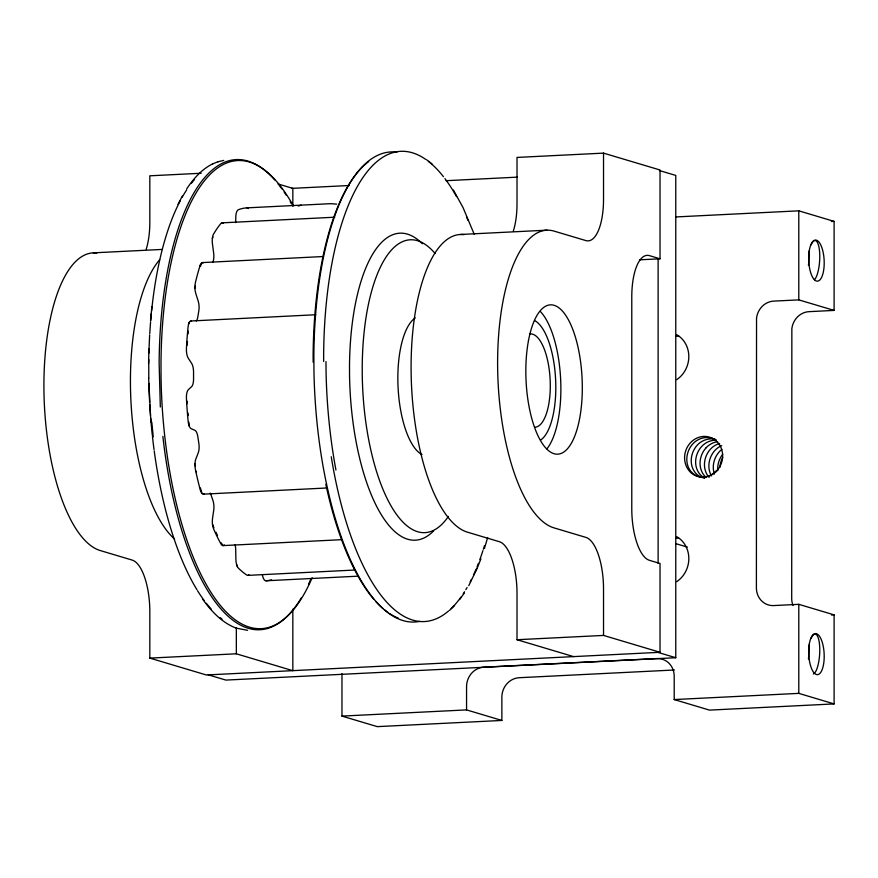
<?xml version="1.0" encoding="UTF-8"?>
<svg xmlns="http://www.w3.org/2000/svg" width="878" height="878" viewBox="0 0 878 878"><rect width="100%" height="100%" fill="white"/><g stroke="black" fill="none" stroke-linecap="round" stroke-linejoin="round"><path stroke-width="1.32" d="M513.356 230.936A46.721 17.527 87.2 0 0 517.01 203.795L517.01 157.425L603.526 153.123L660.026 169.992L660.026 258.801L649.424 255.641A46.721 17.527 87.2 0 0 631.776 296.742L631.776 508.658A46.721 17.527 87.2 0 0 649.435 560.307L660.026 563.467L660.026 652.288L206.319 674.973L149.82 658.105L149.82 611.736A46.721 17.527 87.2 0 0 132.172 560.087L100.388 550.594A149.512 56.071 87.2 0 1 43.933 389.997A149.512 56.071 87.2 0 1 96.843 253.029M292.835 609.189L292.835 670.671L236.347 653.803L236.347 627.891M674.502 669.991L519.172 677.717A18.69 17.176 -73.4 0 0 501.865 697.132L501.865 720.443L377.277 726.633L341.97 716.097L341.97 673.624M501.865 720.443L466.558 709.896L466.558 686.585A18.69 17.176 -73.4 0 1 483.866 667.181L656.898 658.566A18.69 17.176 -73.4 0 1 674.205 676.258L674.205 699.568L709.512 710.115L834.1 703.915L834.1 614.874L798.793 604.327L773.705 605.579A18.69 17.176 -73.4 0 1 756.397 587.887L756.54 318.099A18.69 17.176 -73.4 0 1 773.705 301.11L798.793 299.87L834.1 310.406L834.1 221.377L798.793 210.83L675.577 216.954M798.793 299.87L798.793 210.83M237.422 566.705L236.621 564.587M235.688 222.573L235.776 217.239A8.967 3.369 87.1 0 1 238.289 209.765A186.707 70.01 87.1 0 1 246.795 207.867L330.83 203.663L336.636 204.146M148.591 363.492L148.887 348.994M187.223 345.175L187.475 341.465M150.533 320.624L151.861 306.85M188.046 333.925L188.309 331.204M212.882 262.204A8.967 3.369 87.1 0 0 213.661 253.094L212.443 243.897A8.967 3.369 87.1 0 1 212.366 238.322L212.827 235.919A8.967 3.369 87.1 0 1 213.563 234.108A186.707 70.01 87.1 0 1 215.9 230.332L216.493 229.421A186.707 70.01 87.1 0 1 219.533 225.174L220.773 223.605A8.967 3.369 87.1 0 1 223.199 223.319M189.253 322.38L188.54 324.256M194.916 288.138L195.355 286.063M484.426 548.476L487.663 537.545M201.073 265.068L201.907 262.698M477.149 568.362L480.924 558.759M477.039 568.626L468.764 585.67M212.366 238.322L212.948 237.082M178.036 204.278L182.295 196.134M186.762 188.781C193.456 178.728 201.797 169.169 212.827 163.802M459.611 599.575L464.286 593.034M204.091 493.919A8.967 3.369 87.1 0 1 201.973 493.458L201.007 491.965A8.967 3.369 87.1 0 1 200.228 489.792A186.707 70.01 87.1 0 1 198.527 483.141L198.11 481.462A186.707 70.01 87.1 0 1 196.145 472.891L196.431 471.288M449.525 610.397L454.552 605.557M298.224 206.067L301.198 205.145M217.898 161.782L223.714 160.411M212.498 163.934L218.227 161.651M186.762 404.089L187.201 401.224M201.194 173.251L149.82 175.809L149.82 222.189A46.721 17.527 87.2 0 1 146.176 249.33M291.639 188.375L349.071 185.521M446.156 180.692L517.263 177.147M222.123 222.847L334.77 217.206M460.5 234.47L547.016 230.168M93.309 252.853L162.254 249.418M831.356 221.508L834.1 221.377M202.258 262.588L323.038 256.541M639.744 259.811L660.026 258.801M190.877 320.997L315.74 314.741M834.1 310.406L809.011 311.657A18.69 17.176 -73.4 0 0 791.857 328.635L791.704 598.434A18.69 17.176 -73.4 0 0 793.021 605.469M203.389 494.16L326.89 487.981M342.365 539.641L222.935 545.611L221.256 542.813M247.98 575.375L355.195 570.009M262.346 574.673A8.967 3.369 87.1 0 0 265.869 580.786L358.158 576.166M831.455 615.006L834.1 614.874M464.034 234.645A149.512 56.071 87.2 0 0 411.113 371.613A149.512 56.071 87.2 0 0 467.579 532.211L499.352 541.704A46.721 17.527 87.2 0 1 517.01 593.341L517.01 639.722L603.526 635.42L660.026 652.288M149.82 658.105L236.347 653.803M659.378 170.519L675.775 175.424L675.775 657.721L225.876 680.088L208.218 674.82M341.97 716.097L466.558 709.896M674.205 699.568L798.793 693.368L834.1 703.915M247.585 630.338L236.423 628.165M278.381 184.062L292.835 188.375L292.835 206.143M675.533 543.559L687.364 547.093M658.116 652.442L675.775 657.721M517.01 639.722L573.499 656.59M236.072 628.066C222.002 622.765 211.389 611.275 202.774 599.367M426.642 159.796L432.119 164.065M453.333 189.9L463.09 207.691L474.208 234.228M203.323 262.851A8.967 3.369 87.1 0 0 200.162 265.332L200.667 266.264M215.999 532.255L217.524 535.591M212.454 524.089L213.947 527.81M201.973 493.458L200.458 487.992M194.96 463.847L195.454 466.328M188.88 422.219L189.286 426.214M151.795 422.197L153.233 436.805M195.838 471.925L195.41 469.412A8.967 3.369 87.1 0 1 195.838 459.04L198.252 452.829A8.967 3.369 87.1 0 0 198.878 443.599L197.824 436.629A8.967 3.369 87.1 0 0 194.839 430.253L191.272 428.771A8.967 3.369 87.1 0 1 188.133 421.21A186.707 70.01 87.1 0 1 186.432 398.36A8.967 3.369 87.1 0 1 188.364 389.667L191.602 386.671A8.967 3.369 87.1 0 0 193.555 379.186L193.555 371.976A8.967 3.369 87.1 0 0 191.602 363.327L188.353 358.378A8.967 3.369 87.1 0 1 186.421 348.533L186.63 344.845A186.707 70.01 87.1 0 1 187.277 335.692L187.431 333.881A186.707 70.01 87.1 0 1 188.112 326.704A8.967 3.369 87.1 0 1 191.239 321.008M188.002 412.967L188.188 415.546M150.873 422.12L148.645 378.1M160.323 406.997L159.127 362.768A235.403 88.272 87.1 0 1 250.043 161.772M325.99 361.604L326.023 369.276A233.559 87.58 87.1 0 0 335.934 469.982M323.664 361.495L323.642 354.536A235.403 88.272 87.1 0 1 425.687 159.379M313.139 362.208L313.117 355.283A233.954 87.723 87.1 0 1 368.716 161.563M148.799 378.177L148.744 363.613A233.339 87.504 87.1 0 1 148.799 359.662M798.793 604.327L798.793 693.368M658.116 259.208L658.116 563.38M603.526 153.123L603.526 199.493A46.721 17.527 87.2 0 1 585.878 240.594L554.095 231.112A149.512 56.071 87.2 0 0 497.606 362.636A149.512 56.071 87.2 0 0 554.095 527.908L585.878 537.391A46.721 17.527 87.2 0 1 603.526 589.039L603.526 635.42M676.708 334.683A26.164 24.046 -73.4 0 1 676.708 379.658M676.708 536.678A26.164 24.046 -73.4 0 1 676.708 581.664M719.916 467.326A20.556 18.888 -73.4 0 1 722.715 457.493M676.192 538.291A26.164 24.046 -73.4 0 1 678.716 538.016M676.192 336.285A26.164 24.046 -73.4 0 1 678.716 336.022M717.798 470.707A20.326 17.461 -66.1 0 1 722.737 454.211M711.498 475.909A20.326 17.461 -66.1 0 1 714.725 450.623A20.326 19.514 -86.8 0 1 721.738 445.607M714.429 474.076A20.326 17.461 -66.1 0 1 719.137 451.94A20.326 19.514 -86.8 0 1 721.881 449.404M709.106 477.325A20.326 17.461 -66.1 0 1 710.313 449.306A20.326 19.514 -86.8 0 1 719.642 443.489M714.901 439.187A20.326 19.514 -86.8 0 0 697.077 445.344A20.326 17.461 -66.1 0 0 691.71 465.219A20.326 17.461 -66.1 0 0 704.408 478.082M704.661 478.016A20.326 17.461 -66.1 0 1 701.489 446.661A20.326 19.514 -86.8 0 1 715.658 440.174M706.318 477.533A20.326 17.461 -66.1 0 1 705.901 447.978M705.901 447.989A20.326 19.514 -86.8 0 1 717.633 441.678M716.799 470.301A20.326 17.461 -66.1 0 1 691.458 472.046A20.326 17.461 -66.1 0 1 692.654 444.027A20.326 19.514 -86.8 0 1 716.239 439.977M811.063 638.405A20.326 5.905 -86 0 1 819.152 641.653A20.326 5.905 -86 0 1 816.419 670.112A20.326 9.186 79.8 0 1 813.335 673.986M808.748 645.385A20.326 5.905 -86 0 1 808.44 658.983M811.063 244.896A20.326 5.905 -86 0 1 819.152 248.145A20.326 5.905 -86 0 1 816.419 276.614A20.326 9.186 79.8 0 1 814.334 279.731M808.748 251.876A20.326 5.905 -86 0 1 808.44 265.474M200.162 265.332A186.707 70.01 87.1 0 0 195.355 282.837A8.967 3.369 87.1 0 0 195.783 293.461L198.208 301.121A8.967 3.369 87.1 0 1 198.845 310.724L197.791 317.068A8.967 3.369 87.1 0 1 196.332 320.975M271.565 579.831A186.707 70.01 87.1 0 1 265.869 580.786M210.237 493.096A8.967 3.369 87.1 0 1 211.005 494.841L212.948 500.515A8.967 3.369 87.1 0 1 213.738 510.085L212.52 518.558A8.967 3.369 87.1 0 0 213.65 529.028A186.707 70.01 87.1 0 0 220.872 543.833A8.967 3.369 87.1 0 0 224.285 544.843M235.106 544.821A8.967 3.369 87.1 0 1 235.71 549.727L235.875 559.165A8.967 3.369 87.1 0 0 238.399 568.143A186.707 70.01 87.1 0 0 241.209 570.766L241.911 571.369A186.707 70.01 87.1 0 0 245.478 574.146L246.905 575.123A8.967 3.369 87.1 0 0 248.979 574.739M246.795 207.867A8.967 3.369 87.1 0 1 248.222 208.58M419.673 621.383A235.337 88.25 87.1 0 1 313.929 369.726L313.874 355.03A235.337 88.25 87.1 0 1 396.944 152.179M433.589 530.949A153.694 57.63 87.1 0 1 349.543 375.477L349.51 365.885A153.694 57.63 87.1 0 1 422.384 243.722M448.428 516.385A146.593 54.974 87.1 0 1 392.521 508.417A146.593 54.974 87.1 0 1 362.263 375.488L362.23 366.345A146.593 54.974 87.1 0 1 435.071 253.446M448.625 610.912A235.403 88.272 87.1 0 1 331.258 456.769M428.442 161.398A235.403 88.272 87.1 0 1 443.445 176.687M444.937 178.629A235.403 88.272 87.1 0 1 452.236 189.319M452.85 190.328A235.403 88.272 87.1 0 1 456.549 196.661M466.448 216.822A235.403 88.272 87.1 0 1 467.919 220.268M484.447 545.71A235.403 88.272 87.1 0 1 483.339 549.299M482.911 550.627A235.403 88.272 87.1 0 1 479.816 559.637M478.422 563.336A235.403 88.272 87.1 0 1 476.995 566.936M476.03 569.284A235.403 88.272 87.1 0 1 473.527 574.958M471.387 579.425A235.403 88.272 87.1 0 1 470.18 581.807M467.085 587.492A235.403 88.272 87.1 0 1 465.812 589.654M464.528 591.739A235.403 88.272 87.1 0 1 463.222 593.769M460.906 597.161A235.403 88.272 87.1 0 1 451.16 608.597M398.392 618.167A233.954 87.723 87.1 0 1 393.959 616.136M392.85 615.533A233.954 87.723 87.1 0 1 389.547 613.524M388.449 612.778A233.954 87.723 87.1 0 1 384.794 610.045M382.984 608.531A233.954 87.723 87.1 0 1 375.817 601.518M374.05 599.52A233.954 87.723 87.1 0 1 325.804 484.294M222.057 619.122A233.339 87.504 87.1 0 1 220.246 617.706M211.291 609.2A233.339 87.504 87.1 0 1 206.286 603.274M204.069 600.365A233.339 87.504 87.1 0 1 197.572 590.762M196.957 589.753A233.339 87.504 87.1 0 1 154.21 450.842M154.034 449.558A233.339 87.504 87.1 0 1 152.454 436.52M152.311 435.214A233.339 87.504 87.1 0 1 150.698 418.071M150.489 415.415A233.339 87.504 87.1 0 1 149.776 404.78M149.633 402.124A233.339 87.504 87.1 0 1 148.898 383.488M148.931 353.099A233.339 87.504 87.1 0 1 149.688 334.913M149.765 333.629A233.339 87.504 87.1 0 1 150.577 322.16M150.676 320.898A233.339 87.504 87.1 0 1 151.367 313.38M151.609 310.889A233.339 87.504 87.1 0 1 180.385 200.546M182.229 197.166A233.339 87.504 87.1 0 1 186.685 189.846M191.327 183.337A233.339 87.504 87.1 0 1 194.532 179.463M312.162 577.724A234.272 87.855 87.1 0 1 217.327 601.606A234.272 87.855 87.1 0 1 161.047 377.474L160.992 362.855A234.272 87.855 87.1 0 1 293.263 205.737M301.297 597.885A235.403 88.272 87.1 0 1 162.858 436.333M251.163 162.189A235.403 88.272 87.1 0 1 274.77 179.946M278.172 183.985A235.403 88.272 87.1 0 1 281.904 188.869M284.099 192.008A235.403 88.272 87.1 0 1 286.283 195.289M290.19 201.677A235.403 88.272 87.1 0 1 291.419 203.806M311.021 578.679A235.403 88.272 87.1 0 1 308.496 584.287M422.022 454.628A70.086 26.285 87.2 0 1 398.063 387.253A70.086 26.285 87.2 0 1 415.272 317.935M540.596 311.756A74.762 28.041 87.2 0 1 560.669 379.845A74.762 28.041 87.2 0 1 546.95 448.823M529.478 334.002A46.721 17.527 87.2 0 1 550.1 378.923A46.721 17.527 87.2 0 1 534.702 427.246M534.526 320.503A61.295 22.993 87.2 0 1 555.587 379.044A61.295 22.993 87.2 0 1 540.76 439.977M174.59 539.037A149.512 56.071 87.2 0 1 130.987 402.102A149.512 56.071 87.2 0 1 159.697 259.723M715.647 472.046A20.556 18.888 -73.4 0 0 710.379 437.42A20.556 18.888 -73.4 0 0 684.829 461.027A20.556 18.888 -73.4 0 0 715.647 472.046M809.286 250.57A20.556 7.704 87.2 0 0 817.418 281.158A20.556 7.704 87.2 0 0 822.631 250.131A20.556 7.704 87.2 0 0 809.286 250.57M809.286 644.079A20.556 7.704 87.2 0 0 817.418 674.655A20.556 7.704 87.2 0 0 822.631 643.629A20.556 7.704 87.2 0 0 809.286 644.079M528.446 340.774A74.762 28.041 87.2 0 0 556.685 454.167A74.762 28.041 87.2 0 0 577.164 343.572A74.762 28.041 87.2 0 0 528.446 340.774"/></g></svg>
